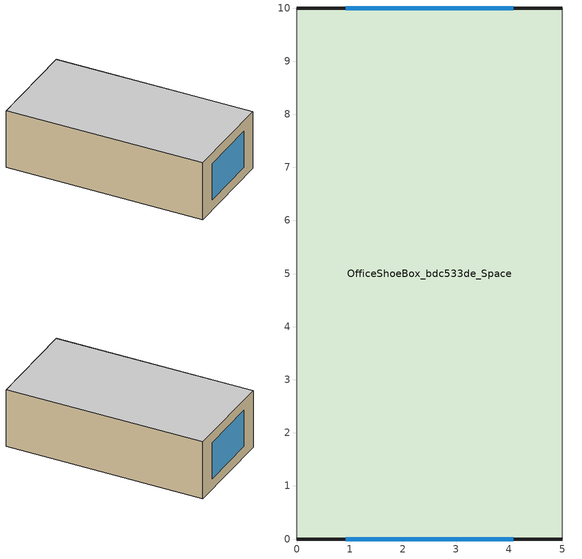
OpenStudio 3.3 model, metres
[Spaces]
OfficeShoeBox_bdc533de_Space
 floor adiabatic (Generic Interior Floor): 5,10 5,0 0,0 0,10 z0
 wall outside: 0,0 5,0 / 5,10 0,10 z0:3
 wall adiabatic: 5,0 5,10 / 0,10 0,0 z0:3
 window: 0.92,0 4.08,0 / 4.08,10 0.92,10 z0.55:2.45
 ceiling adiabatic (Generic Interior Ceiling): 0,10 0,0 5,0 5,10 z3
[Building]
Building 1: North Axis {deg}=0; Default Construction Set=Default Generic Construction Set; Standards Building Type=MediumOffice
[Site]
Site 1: Terrain=City
[SizingPeriod:DesignDay] Barometric Pressure {Pa}=101253; Day of Month=21
Name | Maximum Dry-Bulb Temperature {C} | Daily Dry-Bulb Temperature Range {deltaC} | Wind Speed {m/s} | Wind Direction {deg} | Sky Clearness | Month | Day Type | Humidity Condition Type | Wetbulb or DewPoint at Maximum Dry-Bulb {C} | Solar Model Indicator | ASHRAE Clear Sky Optical Depth for Beam Irradiance | ASHRAE Clear Sky Optical Depth for Diffuse Irradiance | Enthalpy at Maximum Dry-Bulb {J/kg}
Boston Logan IntL Arpt Ann Htg 99.6% Condns DB | -13.6 | 0 | 7.2 | 320 | 0 | 1 | WinterDesignDay | Wetbulb | -13.6 | ASHRAEClearSky
Boston Logan IntL Arpt Ann Hum_n 99.6% Condns DP=>MCDB | -12 | 0 | 7.2 | 320 | 0 | 1 | WinterDesignDay | Dewpoint | -24.4 | ASHRAEClearSky
Boston Logan IntL Arpt Ann Htg Wind 99.6% Condns WS=>MCDB | 2.1 | 0 | 14.1 | 320 | 0 | 1 | WinterDesignDay | Wetbulb | 2.1 | ASHRAEClearSky
Boston Logan IntL Arpt Ann Clg .4% Condns DB=>MWB | 32.7 | 8.4 | 6.3 | 270 |  | 7 | SummerDesignDay | Wetbulb | 22.9 | ASHRAETau | 0.488 | 1.95
Boston Logan IntL Arpt Ann Clg .4% Condns WB=>MDB | 30.2 | 8.4 | 6.3 | 270 |  | 7 | SummerDesignDay | Wetbulb | 24.6 | ASHRAETau | 0.488 | 1.95
Boston Logan IntL Arpt Ann Clg .4% Condns DP=>MDB | 27.3 | 8.4 | 6.3 | 270 |  | 7 | SummerDesignDay | Dewpoint | 22.8 | ASHRAETau | 0.488 | 1.95
Boston Logan IntL Arpt Ann Clg .4% Condns Enth=>MDB | 30.6 | 8.4 | 6.3 | 270 |  | 7 | SummerDesignDay | Enthalpy | 23 | ASHRAETau | 0.488 | 1.95 | 74100
[Site:WaterMainsTemperature]
Calculation Method=Correlation; Annual Average Outdoor Air Temperature {C}=9.55; Maximum Difference In Monthly Average Outdoor Air Temperatures {deltaC}=4
[ClimateZones]
Climate Zone Institution Name 1=ASHRAE; Climate Zone Document Name 1=ANSI/ASHRAE Standard 169; Climate Zone Document Year 1=2006; Climate Zone Value 1=5A
[Material:NoMass] Thermal Absorptance=0.9; Solar Absorptance=0.7
Name | Roughness | Thermal Resistance {m2-K/W} | Visible Absorptance
Typical Insulation-R4 | MediumSmooth | 0.704441 | 0.7
Typical Insulation-R7 | MediumSmooth | 1.23277 | 0.7
Typical Insulation-R2 | MediumSmooth | 0.35222 | 0.7
Typical Insulation-R24 | MediumSmooth | 4.22664 | 0.7
Typical Insulation-R31 | MediumSmooth | 5.45942 | 0.7
Typical Insulation-R17 | MediumSmooth | 2.99387 | 0.7
Typical Carpet Pad | VeryRough | 0.21648 | 0.8
[WindowMaterial:Glazing] Optical Data Type=SpectralAverage; Infrared Transmittance at Normal Incidence=0; Dirt Correction Factor for Solar and Visible Transmittance=1; Solar Diffusing=No
Name | Thickness {m} | Solar Transmittance at Normal Incidence | Front Side Solar Reflectance at Normal Incidence | Back Side Solar Reflectance at Normal Incidence | Visible Transmittance at Normal Incidence | Front Side Visible Reflectance at Normal Incidence | Back Side Visible Reflectance at Normal Incidence | Front Side Infrared Hemispherical Emissivity | Back Side Infrared Hemispherical Emissivity | Conductivity {W/m-K}
Glass_2052_LayerAvg | 0.00837 | 0.507767 | 0.054228 | 0.0544931 | 0.586833 | 0.05805 | 0.058397 | 0.84 | 0.84 | 0.999331
Glass_2027F_LayerAvg | 0.004 | 0.369744 | 0.470069 | 0.340935 | 0.765222 | 0.0546 | 0.073741 | 0.03675 | 0.84 | 0.999331
REF D CLEAR 6MM | 0.006 | 0.429 | 0.308 | 0.379 | 0.334 | 0.453 | 0.505 | 0.84 | 0.82 | 0.899398
CLEAR 6MM | 0.006 | 0.775 | 0.071 | 0.071 | 0.881 | 0.08 | 0.08 | 0.84 | 0.84 | 0.899398
REF B CLEAR HI 6MM | 0.006 | 0.24 | 0.16 | 0.32 | 0.3 | 0.16 | 0.29 | 0.84 | 0.6 | 0.899398
Generic Low-e Glass | 0.006 | 0.45 | 0.36 | 0.36 | 0.71 | 0.21 | 0.21 | 0.84 | 0.047 | 1
Generic Clear Glass | 0.006 | 0.77 | 0.07 | 0.07 | 0.88 | 0.08 | 0.08 | 0.84 | 0.84 | 1
[Material]
Name | Roughness | Thickness {m} | Conductivity {W/m-K} | Density {kg/m3} | Specific Heat {J/kg-K} | Thermal Absorptance | Solar Absorptance | Visible Absorptance
Metal Roof Surface; F08 Metal surface | Smooth | 0.0008 | 45.2497 | 7824.02 | 499.678 | 0.9 | 0.7 | 0.7
5/8 in. Gypsum Board | MediumSmooth | 0.0159 | 0.159893 | 800.002 | 1089.3 | 0.9 | 0.7 | 0.7
25mm Stucco | Smooth | 0.0254 | 0.719518 | 1856 | 839.458 | 0.9 | 0.7 | 0.7
8 in. Concrete Block Basement Wall | MediumRough | 0.2032 | 1.32511 | 1842 | 911.412 | 0.9 | 0.7 | 0.7
8 in. Normalweight Concrete Floor | MediumRough | 0.2032 | 2.30846 | 2322.01 | 831.464 | 0.9 | 0.7 | 0.7
Roof Membrane | VeryRough | 0.0095 | 0.159893 | 1121.29 | 1459.06 | 0.9 | 0.7 | 0.7
Generic Roof Membrane | MediumRough | 0.01 | 0.16 | 1120 | 1460 | 0.9 | 0.65 | 0.65
Generic Acoustic Tile | MediumSmooth | 0.02 | 0.06 | 368 | 590 | 0.9 | 0.2 | 0.2
Generic 25mm Wood | MediumSmooth | 0.0254 | 0.15 | 608 | 1630 | 0.9 | 0.5 | 0.5
Generic HW Concrete | MediumRough | 0.2 | 1.95 | 2240 | 900 | 0.9 | 0.8 | 0.8
Generic Gypsum Board | MediumSmooth | 0.0127 | 0.16 | 800 | 1090 | 0.9 | 0.5 | 0.5
Generic Wall Air Gap | Smooth | 0.1 | 0.667 | 1.28 | 1000 | 0.9 | 0.7 | 0.7
Generic Ceiling Air Gap | Smooth | 0.1 | 0.556 | 1.28 | 1000 | 0.9 | 0.7 | 0.7
Generic Brick | MediumRough | 0.1 | 0.9 | 1920 | 790 | 0.9 | 0.65 | 0.65
Generic 50mm Insulation; Generic 25mm Insulation | MediumRough | 0.05 | 0.03 | 43 | 1210 | 0.9 | 0.7 | 0.7
Generic Painted Metal | Smooth | 0.0015 | 45 | 7690 | 410 | 0.9 | 0.5 | 0.5
Generic LW Concrete | MediumRough | 0.1 | 0.53 | 1280 | 840 | 0.9 | 0.8 | 0.8
Material 1 | Smooth | 0.1 | 0.1 | 0.1 | 100 |  | 0.65 | 0.65
[WindowMaterial:Gas] Gas Type=Air
Name | Thickness {m}
Gap_1_W_0_0038 | 0.0038
AIR 13MM; Generic Window Air Gap | 0.0127
[Construction]
Typical Insulated Steel Framed Exterior Wall-R19: 25mm Stucco, 5/8 in. Gypsum Board, Typical Insulation-R17, 5/8 in. Gypsum Board
U 0.44 SHGC 0.26 Dbl Ref-B-H Clr 6mm/13mm Air: REF B CLEAR HI 6MM, AIR 13MM, CLEAR 6MM
Typical Insulated Carpeted 8in Slab Floor-R5: Typical Insulation-R4, 8 in. Normalweight Concrete Floor, Typical Carpet Pad
Typical Overhead Door-R2: Typical Insulation-R2
Typical IEAD Roof-R32: Roof Membrane, Typical Insulation-R31, Metal Roof Surface
U 0.48 SHGC 0.40 Dbl Ref-D Clr 6mm/13mm: REF D CLEAR 6MM, AIR 13MM, CLEAR 6MM
Typical Insulated Basement Mass Wall-R8: Typical Insulation-R7, 8 in. Concrete Block Basement Wall
Window_U_0.50_SHGC_0.40_Skylight_Frame_Width_0.430_in: Glass_2052_LayerAvg, Gap_1_W_0_0038, Glass_2027F_LayerAvg
Typical Insulated Metal Door-R2: F08 Metal surface, Typical Insulation-R2
Typical Insulated Steel Framed Exterior Floor-R27: 25mm Stucco, 5/8 in. Gypsum Board, Typical Insulation-R24, 5/8 in. Gypsum Board, Typical Carpet Pad
Generic Interior Door: Generic 25mm Wood
Generic Single Pane: Generic Clear Glass
Generic Shade: Material 1
Generic Interior Ceiling: Generic LW Concrete, Generic Ceiling Air Gap, Generic Acoustic Tile
Generic Interior Wall: Generic Gypsum Board, Generic Wall Air Gap, Generic Gypsum Board
Generic Exposed Floor: Generic Painted Metal, Generic Ceiling Air Gap, Generic 50mm Insulation, Generic LW Concrete
Generic Interior Floor: Generic Acoustic Tile, Generic Ceiling Air Gap, Generic LW Concrete
Generic Ground Slab: Generic 50mm Insulation, Generic HW Concrete
Generic Roof: Generic Roof Membrane, Generic 50mm Insulation, Generic LW Concrete, Generic Ceiling Air Gap, Generic Acoustic Tile
Generic Exterior Wall: Generic Brick, Generic LW Concrete, Generic 50mm Insulation, Generic Wall Air Gap, Generic Gypsum Board
Generic Underground Wall: Generic 50mm Insulation, Generic HW Concrete, Generic Wall Air Gap, Generic Gypsum Board
Generic Underground Roof: Generic 50mm Insulation, Generic HW Concrete, Generic Ceiling Air Gap, Generic Acoustic Tile
Generic Double Pane: Generic Low-e Glass, Generic Window Air Gap, Generic Clear Glass
Generic Exterior Door: Generic Painted Metal, Generic 25mm Insulation, Generic Painted Metal
[DefaultConstructionSet]
Name | Default Exterior Surface Constructions | Default Interior Surface Constructions | Default Ground Contact Surface Constructions | Default Exterior SubSurface Constructions | Default Interior SubSurface Constructions | Interior Partition Construction | Space Shading Construction | Adiabatic Surface Construction
2013::ClimateZone5::SteelFramed | Default Surface Constructions 2 | Default Surface Constructions 1 | Default Surface Constructions 3 | Default Sub Surface Constructions 2 | Default Sub Surface Constructions 1
Default Generic Construction Set | Default Surface Constructions 5 | Default Surface Constructions 4 | Default Surface Constructions 6 | Default Sub Surface Constructions 4 | Default Sub Surface Constructions 3 | Generic Air Boundary | Generic Shade | Generic Interior Wall
[DefaultSurfaceConstructions]
Name | Floor Construction | Wall Construction | Roof Ceiling Construction
Default Surface Constructions 1
Default Surface Constructions 2 | Typical Insulated Steel Framed Exterior Floor-R27 | Typical Insulated Steel Framed Exterior Wall-R19 | Typical IEAD Roof-R32
Default Surface Constructions 3 | Typical Insulated Carpeted 8in Slab Floor-R5 | Typical Insulated Basement Mass Wall-R8
Default Surface Constructions 4 | Generic Interior Floor | Generic Interior Wall | Generic Interior Ceiling
Default Surface Constructions 5 | Generic Exposed Floor | Generic Exterior Wall | Generic Roof
Default Surface Constructions 6 | Generic Ground Slab | Generic Underground Wall | Generic Underground Roof
[DefaultSubSurfaceConstructions]
Name | Fixed Window Construction | Operable Window Construction | Door Construction | Glass Door Construction | Overhead Door Construction | Skylight Construction
Default Sub Surface Constructions 1
Default Sub Surface Constructions 2 | U 0.48 SHGC 0.40 Dbl Ref-D Clr 6mm/13mm | U 0.48 SHGC 0.40 Dbl Ref-D Clr 6mm/13mm | Typical Insulated Metal Door-R2 | U 0.44 SHGC 0.26 Dbl Ref-B-H Clr 6mm/13mm Air | Typical Overhead Door-R2 | Window_U_0.50_SHGC_0.40_Skylight_Frame_Width_0.430_in
Default Sub Surface Constructions 3 | Generic Single Pane | Generic Single Pane | Generic Interior Door | Generic Single Pane
Default Sub Surface Constructions 4 | Generic Double Pane | Generic Double Pane | Generic Exterior Door | Generic Double Pane | Generic Exterior Door | Generic Double Pane
[Construction:AirBoundary]
Generic Air Boundary: None, 0
[SpaceType]
2013::LargeOffice::OpenOffice: Design Specification Outdoor Air Object=2013::LargeOffice::OpenOffice_Ventilation
[People:Definition]
2013::LargeOffice::OpenOffice_People: Number of People Calculation Method=People/Area; People per Space Floor Area {person/m2}=0.0565106; Fraction Radiant=0.3; Sensible Heat Fraction=Autocalculate
[People]
2013::LargeOffice::OpenOffice_People: People Definition=2013::LargeOffice::OpenOffice_People; Space or SpaceType=2013::LargeOffice::OpenOffice; Number of People Schedule=OfficeLarge BLDG_OCC_SCH; Activity Level Schedule=OfficeMedium ACTIVITY_SCH; Multiplier=1
[Lights:Definition]
2013::LargeOffice::OpenOffice_Lighting: Design Level Calculation Method=Watts/Area; Watts per Space Floor Area {W/m2}=10.5486; Fraction Radiant=0.4; Fraction Visible=0.2; Return Air Fraction=0.4
[Lights]
2013::LargeOffice::OpenOffice_Lighting: Lights Definition=2013::LargeOffice::OpenOffice_Lighting; Space or SpaceType=2013::LargeOffice::OpenOffice; Schedule=OfficeLarge BLDG_LIGHT_SCH_2013; Fraction Replaceable=1
[ElectricEquipment:Definition]
2013::LargeOffice::OpenOffice_Electric: Design Level Calculation Method=Watts/Area; Watts per Space Floor Area {W/m2}=7.642369; Fraction Latent=0; Fraction Radiant=0.5; Fraction Lost=0
[ElectricEquipment]
2013::LargeOffice::OpenOffice_Electric: Electric Equipment Definition=2013::LargeOffice::OpenOffice_Electric; Space or SpaceType=2013::LargeOffice::OpenOffice; Schedule=OfficeLarge BLDG_EQUIP_SCH
[SpaceInfiltration:DesignFlowRate]
2013::LargeOffice::OpenOffice_Infiltration: Space or SpaceType=2013::LargeOffice::OpenOffice; Schedule=OfficeLarge INFIL_SCH_PNNL; Design Flow Rate Calculation Method=Flow/ExteriorArea; Flow per Exterior Surface Area {m3/s-m2}=0.000226568; Constant Term Coefficient=1; Temperature Term Coefficient=0; Velocity Term Coefficient=0
[DesignSpecification:OutdoorAir]
2013::LargeOffice::OpenOffice_Ventilation: Outdoor Air Flow per Person {m3/s-person}=0.00235973; Outdoor Air Flow per Floor Area {m3/s-m2}=0.0003048; Outdoor Air Flow Rate {m3/s}=0; Outdoor Air Flow Air Changes per Hour {1/hr}=0
[Space]
OfficeShoeBox_bdc533de_Space: Space Type=2013::LargeOffice::OpenOffice; Default Construction Set=2013::ClimateZone5::SteelFramed; Building Story=Floor1; Thermal Zone=OfficeShoeBox_bdc533de
[ThermalZone]
OfficeShoeBox_bdc533de: Ceiling Height {m}=3; Volume {m3}=150; Primary Daylighting Control=OfficeShoeBox_bdc533de_Space_Daylighting; Fraction of Zone Controlled by Primary Daylighting Control=1; Thermostat=2013::LargeOffice::OpenOffice_Setpoint; Use Ideal Air Loads=No
[Sizing:Zone]
OfficeShoeBox_bdc533de: Zone Cooling Design Supply Air Temperature Input Method=SupplyAirTemperature; Zone Cooling Design Supply Air Temperature {C}=14; Zone Cooling Design Supply Air Temperature Difference {deltaC}=11.11; Zone Heating Design Supply Air Temperature Input Method=SupplyAirTemperature; Zone Heating Design Supply Air Temperature {C}=40; Zone Heating Design Supply Air Temperature Difference {deltaC}=11.11; Zone Cooling Design Supply Air Humidity Ratio {kg-H2O/kg-air}=0.0085; Zone Heating Design Supply Air Humidity Ratio {kg-H2O/kg-air}=0.008; Cooling Design Air Flow Method=DesignDay; Heating Design Air Flow Method=DesignDay; Account for Dedicated Outdoor Air System=No; Dedicated Outdoor Air System Control Strategy=NeutralSupplyAir; Dedicated Outdoor Air Low Setpoint Temperature for Design {C}=autosize; Dedicated Outdoor Air High Setpoint Temperature for Design {C}=autosize
[Zone equipment]
OfficeShoeBox_bdc533de: OfficeShoeBox_bdc533de Ideal Loads Air System
[BuildingStory]
Floor1
[Daylighting:Control]
OfficeShoeBox_bdc533de_Space_Daylighting: Space=OfficeShoeBox_bdc533de_Space; Position X-Coordinate {m}=2.5; Position Y-Coordinate {m}=5; Position Z-Coordinate {m}=0.8; Illuminance Setpoint {lux}=300; Lighting Control Type=Continuous; Minimum Input Power Fraction for Continuous Dimming Control=0.3; Minimum Light Output Fraction for Continuous Dimming Control=0.2
[ThermostatSetpoint:DualSetpoint]
2013::LargeOffice::OpenOffice_Setpoint: Heating Setpoint Temperature Schedule=OfficeLarge HTGSETP_SCH_YES_OPTIMUM; Cooling Setpoint Temperature Schedule=OfficeLarge CLGSETP_SCH_NO_SETBACK
[ZoneHVAC:IdealLoadsAirSystem]
OfficeShoeBox_bdc533de Ideal Loads Air System: Maximum Heating Supply Air Temperature {C}=50; Minimum Cooling Supply Air Temperature {C}=13; Heating Limit=LimitCapacity; Maximum Sensible Heating Capacity {W}=autosize; Cooling Limit=LimitFlowRateAndCapacity; Maximum Cooling Air Flow Rate {m3/s}=autosize; Maximum Total Cooling Capacity {W}=autosize; Dehumidification Control Type=None; Demand Controlled Ventilation Type=None; Outdoor Air Economizer Type=DifferentialDryBulb; Sensible Heat Recovery Effectiveness=0; Latent Heat Recovery Effectiveness=0
[Schedule:Ruleset]
Name | Default Day Schedule | Summer Design Day Schedule | Winter Design Day Schedule
OfficeLarge BLDG_OCC_SCH | OfficeLarge BLDG_OCC_SCH_Default | OfficeLarge BLDG_OCC_SCH_SmrDsn 1 | OfficeLarge BLDG_OCC_SCH_WntrDsn 1
OfficeLarge CLGSETP_SCH_NO_SETBACK | OfficeLarge CLGSETP_SCH_NO_SETBACK_Default | OfficeLarge CLGSETP_SCH_NO_SETBACK_SmrDsn 1 | OfficeLarge CLGSETP_SCH_NO_SETBACK_WntrDsn 1
OfficeLarge BLDG_LIGHT_SCH_2013 | OfficeLarge BLDG_LIGHT_SCH_2013_Default | OfficeLarge BLDG_LIGHT_SCH_2013_SmrDsn 1 | OfficeLarge BLDG_LIGHT_SCH_2013_WntrDsn 1
OfficeLarge INFIL_SCH_PNNL | OfficeLarge INFIL_SCH_PNNL_Default | OfficeLarge INFIL_SCH_PNNL_SmrDsn 1 | OfficeLarge INFIL_SCH_PNNL_WntrDsn 1
OfficeMedium ACTIVITY_SCH | OfficeMedium ACTIVITY_SCH_Default | OfficeMedium ACTIVITY_SCH_SmrDsn 1 | OfficeMedium ACTIVITY_SCH_WntrDsn 1
OfficeLarge BLDG_EQUIP_SCH | OfficeLarge BLDG_EQUIP_SCH_Default | OfficeLarge BLDG_EQUIP_SCH_SmrDsn 1 | OfficeLarge BLDG_EQUIP_SCH_WntrDsn 1
OfficeLarge HTGSETP_SCH_YES_OPTIMUM | OfficeLarge HTGSETP_SCH_YES_OPTIMUM_Default | OfficeLarge HTGSETP_SCH_YES_OPTIMUM_SmrDsn 1 | OfficeLarge HTGSETP_SCH_YES_OPTIMUM_WntrDsn 1
[Schedule:Day]
OfficeLarge BLDG_OCC_SCH_Default: 6, 0, 0, 18, 0, 0.05, 24, 0, 0
OfficeLarge BLDG_OCC_SCH_SmrDsn 1: 6, 0, 0, 22, 0, 1, 24, 0, 0.05
OfficeLarge BLDG_OCC_SCH_WntrDsn 1; OfficeLarge BLDG_LIGHT_SCH_2013_WntrDsn 1; OfficeLarge BLDG_EQUIP_SCH_WntrDsn 1: 24, 0, 0
Schedule Day 1: 6, 0, 0, 8, 0, 0.1, 12, 0, 0.3, 17, 0, 0.1, 19, 0, 0.05, 24, 0, 0
Schedule Day 2: 6, 0, 0, 7, 0, 0.1, 8, 0, 0.2, 12, 0, 0.95, 13, 0, 0.5, 17, 0, 0.95, 18, 0, 0.3, 22, 0, 0.1, 24, 0, 0.05
OfficeLarge CLGSETP_SCH_NO_SETBACK_Default; OfficeLarge CLGSETP_SCH_NO_SETBACK_WntrDsn 1; Schedule Day 3: 24, 0, 24
OfficeLarge CLGSETP_SCH_NO_SETBACK_SmrDsn 1: 5, 0, 26.7, 6, 0, 25.7, 7, 0, 25, 22, 0, 24, 24, 0, 26.7
OfficeLarge BLDG_LIGHT_SCH_2013_Default: 5, 0, 0.05, 18, 0, 0.0452801, 24, 0, 0.05
OfficeLarge BLDG_LIGHT_SCH_2013_SmrDsn 1; OfficeLarge INFIL_SCH_PNNL_Default; OfficeLarge BLDG_EQUIP_SCH_SmrDsn 1: 24, 0, 1
Schedule Day 4: 6, 0, 0.05, 8, 0, 0.0905601, 12, 0, 0.27168, 17, 0, 0.13584, 19, 0, 0.0452801, 24, 0, 0.05
Schedule Day 5: 5, 0, 0.05, 6, 0, 0.1, 7, 0, 0.0905601, 8, 0, 0.27168, 17, 0, 0.815041, 18, 0, 0.452801, 20, 0, 0.27168, 22, 0, 0.18112, 23, 0, 0.0905601, 24, 0, 0.0452801
OfficeLarge INFIL_SCH_PNNL_SmrDsn 1; Schedule Day 6: 6, 0, 1, 22, 0, 0.25, 24, 0, 1
OfficeLarge INFIL_SCH_PNNL_WntrDsn 1; Schedule Day 7: 6, 0, 1, 18, 0, 0.25, 24, 0, 1
OfficeMedium ACTIVITY_SCH_Default; OfficeMedium ACTIVITY_SCH_SmrDsn 1; OfficeMedium ACTIVITY_SCH_WntrDsn 1: 24, 0, 120
OfficeLarge BLDG_EQUIP_SCH_Default: 24, 0, 0.3
Schedule Day 8: 6, 0, 0.3, 8, 0, 0.4, 12, 0, 0.5, 17, 0, 0.35, 24, 0, 0.3
Schedule Day 9: 8, 0, 0.4, 12, 0, 0.9, 13, 0, 0.8, 17, 0, 0.9, 18, 0, 0.5, 24, 0, 0.4
OfficeLarge HTGSETP_SCH_YES_OPTIMUM_Default; OfficeLarge HTGSETP_SCH_YES_OPTIMUM_SmrDsn 1: 24, 0, 15.6
OfficeLarge HTGSETP_SCH_YES_OPTIMUM_WntrDsn 1: 5, 0, 15.6, 6, 0, 17.6, 7, 0, 19.6, 22, 0, 21, 24, 0, 15.6
Schedule Day 10: 4, 0, 15.6, 5, 0, 17.8, 6, 0, 20, 17, 0, 21, 24, 0, 15.6
Schedule Day 11: 4, 0, 15.6, 5, 0, 17.8, 6, 0, 20, 22, 0, 21, 24, 0, 15.6
[Schedule:Rule] Apply Sunday=No; Date Specification Type=DateRange; Start Month=1; Start Day=1; End Month=12; End Day=31
Name | Schedule Ruleset | Rule Order | Day Schedule | Apply Monday | Apply Tuesday | Apply Wednesday | Apply Thursday | Apply Friday | Apply Saturday
Schedule Rule 1 | OfficeLarge BLDG_OCC_SCH | 0 | Schedule Day 1 | No | No | No | No | No | Yes
Schedule Rule 2 | OfficeLarge BLDG_OCC_SCH | 1 | Schedule Day 2 | Yes | Yes | Yes | Yes | Yes | No
Schedule Rule 3 | OfficeLarge CLGSETP_SCH_NO_SETBACK | 0 | Schedule Day 3 | Yes | Yes | Yes | Yes | Yes | Yes
Schedule Rule 4 | OfficeLarge BLDG_LIGHT_SCH_2013 | 0 | Schedule Day 4 | No | No | No | No | No | Yes
Schedule Rule 5 | OfficeLarge BLDG_LIGHT_SCH_2013 | 1 | Schedule Day 5 | Yes | Yes | Yes | Yes | Yes | No
Schedule Rule 6 | OfficeLarge INFIL_SCH_PNNL | 0 | Schedule Day 6 | Yes | Yes | Yes | Yes | Yes | No
Schedule Rule 7 | OfficeLarge INFIL_SCH_PNNL | 1 | Schedule Day 7 | No | No | No | No | No | Yes
Schedule Rule 8 | OfficeLarge BLDG_EQUIP_SCH | 0 | Schedule Day 8 | No | No | No | No | No | Yes
Schedule Rule 9 | OfficeLarge BLDG_EQUIP_SCH | 1 | Schedule Day 9 | Yes | Yes | Yes | Yes | Yes | No
Schedule Rule 10 | OfficeLarge HTGSETP_SCH_YES_OPTIMUM | 0 | Schedule Day 10 | No | No | No | No | No | Yes
Schedule Rule 11 | OfficeLarge HTGSETP_SCH_YES_OPTIMUM | 1 | Schedule Day 11 | Yes | Yes | Yes | Yes | Yes | No
